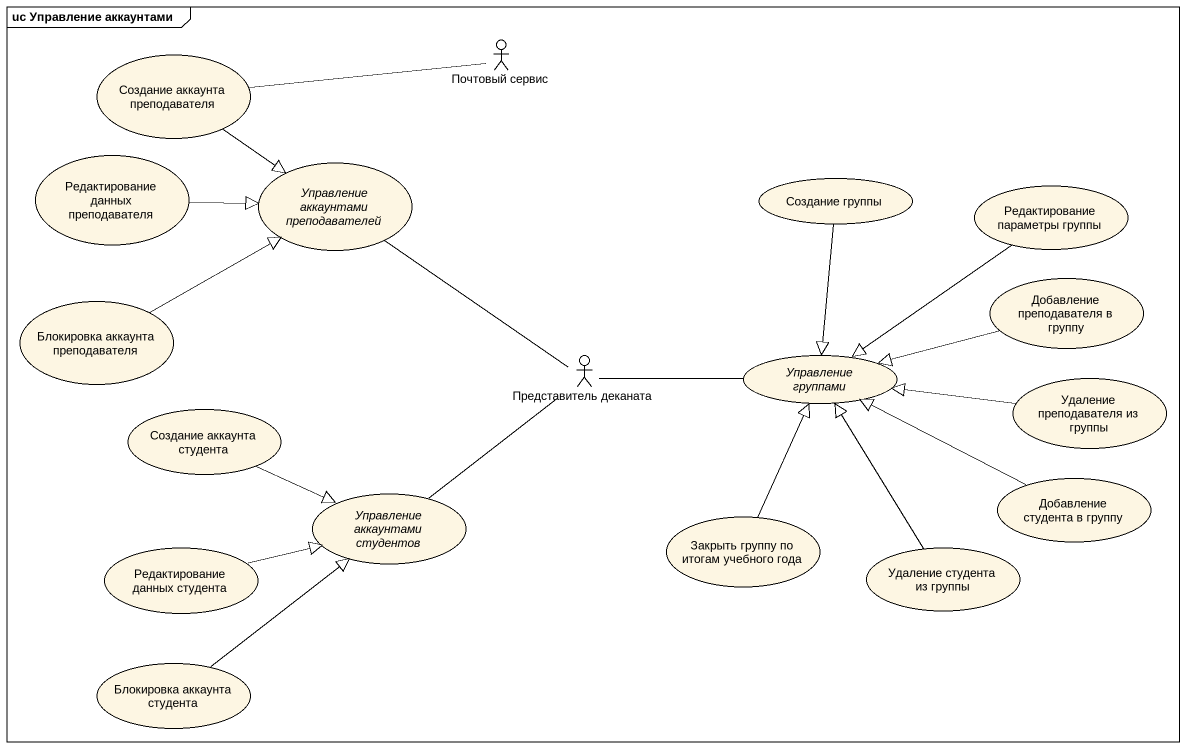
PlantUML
@startuml
mainframe uc Управление аккаунтами
actor "Почтовый сервис" as Почтовый_сервис
usecase "Создание аккаунта преподавателя" as Создание_аккаунта
usecase "Редактирование данных преподавателя" as Редактирование_данных
usecase "Управление аккаунтами преподавателей" as Управление_аккаунтами
usecase "Создание группы" as Создание_группы
usecase "Редактирование параметры группы" as Редактирование_параметры
usecase "Добавление преподавателя в группу" as Добавление_преподавателя_в
usecase "Блокировка аккаунта преподавателя" as Блокировка_аккаунта
actor "Представитель деканата" as Представитель_деканата
usecase "Управление группами" as Управление_группами
usecase "Удаление преподавателя из группы" as Удаление_преподавателя_из
usecase "Создание аккаунта студента" as Создание_аккаунта_студента
usecase "Добавление студента в группу" as Добавление_студента_в_группу
usecase "Управление аккаунтами студентов" as Управление_аккаунтами_2
usecase "Закрыть группу по итогам учебного года" as Закрыть_группу_по_итогам
usecase "Редактирование данных студента" as Редактирование_данных_2
usecase "Удаление студента из группы" as Удаление_студента_из_группы
usecase "Блокировка аккаунта студента" as Блокировка_аккаунта_студента
Почтовый_сервис -left- Создание_аккаунта
Создание_аккаунта --|> Управление_аккаунтами
Редактирование_данных -right-|> Управление_аккаунтами
Создание_группы --|> Управление_группами
Редактирование_параметры --|> Управление_группами
Добавление_преподавателя_в -left-|> Управление_группами
Блокировка_аккаунта -right-|> Управление_аккаунтами
Представитель_деканата -up- Управление_аккаунтами
Представитель_деканата -right- Управление_группами
Представитель_деканата -- Управление_аккаунтами_2
Удаление_преподавателя_из -left-|> Управление_группами
Создание_аккаунта_студента -right-|> Управление_аккаунтами_2
Добавление_студента_в_группу -left-|> Управление_группами
Закрыть_группу_по_итогам -up-|> Управление_группами
Редактирование_данных_2 -right-|> Управление_аккаунтами_2
Удаление_студента_из_группы -up-|> Управление_группами
Блокировка_аккаунта_студента -up-|> Управление_аккаунтами_2
@enduml
